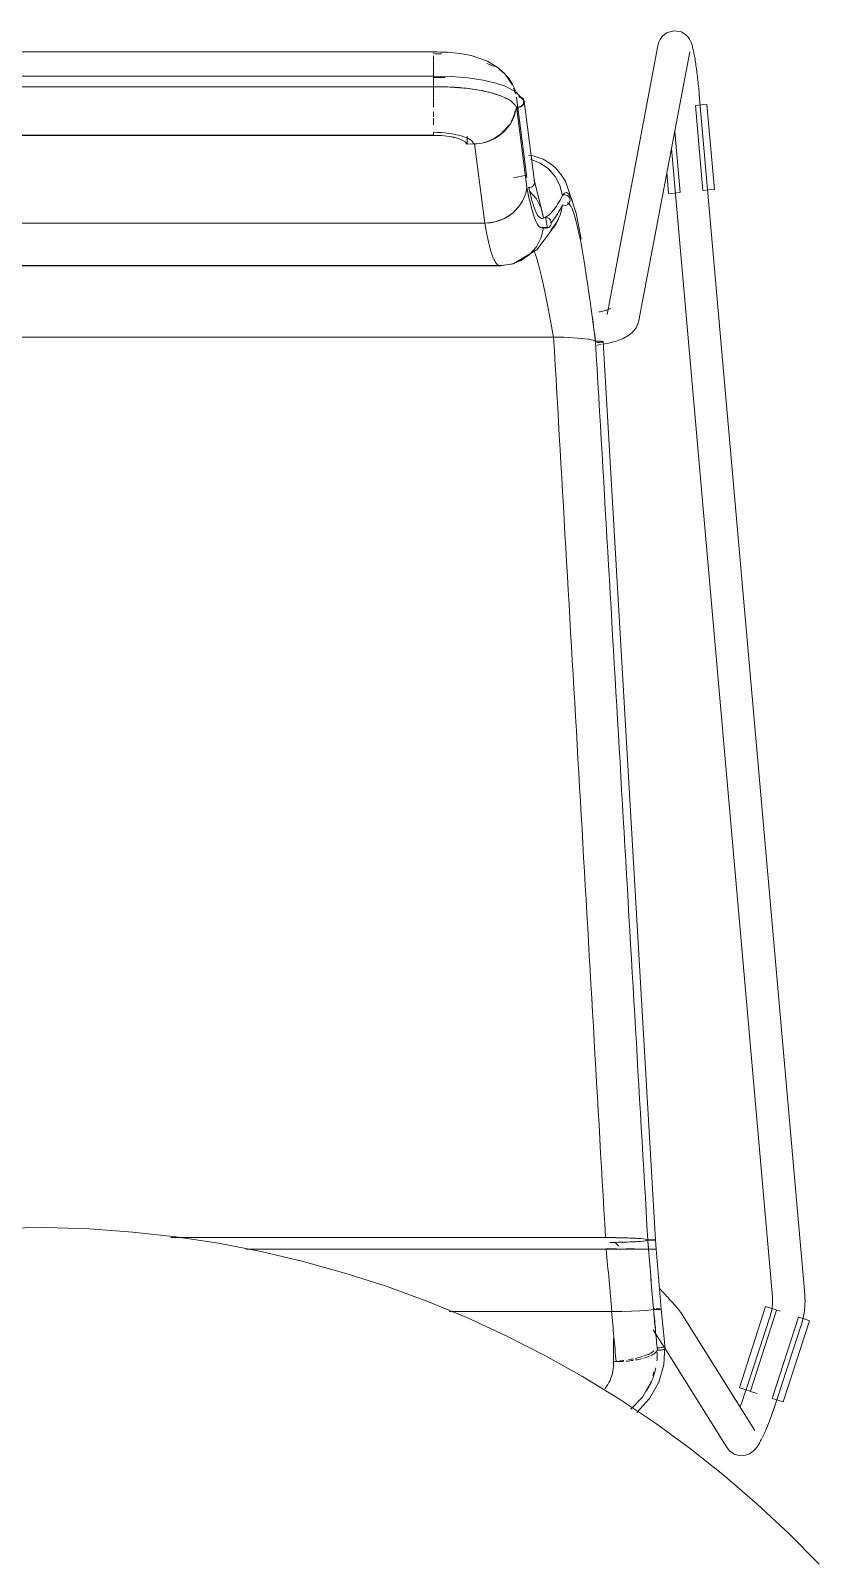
# Model space of a CAD drawing. Header units: millimetres. Extents: x 155927 to 295199, y -4084 to 97293.
# Drawn here: x 157282 to 157572, y 31483 to 32050 of the extents above; entities that cross this region are included whole.
import ezdxf

# ---------------------------------------------------------------- set-up
doc = ezdxf.new("R2010")
doc.units = ezdxf.units.MM
doc.header["$MEASUREMENT"] = 0
doc.layers.add('I-FURN', color=8, linetype='CONTINUOUS', lineweight=9)

msp = doc.modelspace()

# ---------------------------------------------------------------- linework, layer by layer
at = {"layer": 'I-FURN'}
for p, q in [((157515.36, 32047.81), (157514.62, 32046.73)), ((157516.94, 32049.14), (157515.36, 32047.81)), ((157516.94, 32049.14), (157519.69, 32049.97)), ((157519.69, 32049.97), (157522.45, 32049.49)), ((157522.45, 32049.49), (157524.11, 32048.45)), ((157524.11, 32048.45), (157524.96, 32047.54)), ((157430.9, 32042.19), (157136.05, 32042.19)), ((157430.9, 32042.02), (157430.9, 32042.19)), ((157430.9, 32042.19), (157435.93, 32042.08)), ((157430.9, 32042.17), (157430.9, 32041.89)), ((157435.93, 32042.08), (157440.75, 32041.57)), ((157513.8, 32044.38), (157494.99, 31945.09)), ((157506.78, 31942.85), (157525.59, 32042.14)), ((157513.89, 32044.8), (157513.8, 32044.38)), ((157514.03, 32045.31), (157513.89, 32044.8)), ((157514.24, 32045.93), (157514.03, 32045.31)), ((157514.62, 32046.73), (157514.24, 32045.93)), ((157524.96, 32047.54), (157525.44, 32046.84)), ((157525.44, 32046.84), (157525.74, 32046.28)), ((157525.74, 32046.28), (157525.96, 32045.8)), ((157525.96, 32045.8), (157526.13, 32045.37)), ((157526.13, 32045.37), (157526.27, 32044.97)), ((157526.27, 32044.97), (157526.4, 32044.57)), ((157526.4, 32044.57), (157526.51, 32044.18)), ((157526.51, 32044.18), (157526.62, 32043.77)), ((157526.62, 32043.77), (157526.72, 32043.36)), ((157526.72, 32043.36), (157526.82, 32042.93)), ((157526.82, 32042.93), (157526.92, 32042.49)), ((157526.92, 32042.49), (157527.02, 32042.03)), ((157430.9, 32040.7), (157430.9, 32038.95)), ((157430.9, 32038.67), (157430.9, 32036.09)), ((157440.75, 32041.57), (157444.79, 32040.78)), ((157444.79, 32040.78), (157450.83, 32038.66)), ((157450.83, 32038.66), (157454.72, 32036.27)), ((157527.02, 32042.03), (157527.11, 32041.55)), ((157527.11, 32041.55), (157527.21, 32041.06)), ((157527.21, 32041.06), (157527.3, 32040.54)), ((157527.3, 32040.54), (157527.4, 32040.01)), ((157527.4, 32040.01), (157527.49, 32039.46)), ((157527.49, 32039.46), (157527.58, 32038.89)), ((157527.58, 32038.89), (157527.67, 32038.3)), ((157527.67, 32038.3), (157527.76, 32037.7)), ((157527.76, 32037.7), (157527.85, 32037.08)), ((157527.85, 32037.08), (157527.94, 32036.45)), ((157527.94, 32036.45), (157528.03, 32035.8)), ((157430.9, 32033.15), (157136.05, 32033.15)), ((157430.9, 32032.91), (157430.9, 32035.94)), ((157430.9, 32035.92), (157430.9, 32032.91)), ((157430.9, 32033.15), (157430.9, 32029.2)), ((157430.9, 32033.15), (157437.44, 32033.06)), ((157430.9, 32033.09), (157430.9, 32033.15)), ((157430.9, 32032.89), (157430.9, 32033.09)), ((157430.9, 32032.58), (157430.9, 32032.89)), ((157430.9, 32032.19), (157430.9, 32032.58)), ((157430.9, 32031.74), (157430.9, 32032.19)), ((157430.9, 32031.25), (157430.9, 32031.74)), ((157430.9, 32030.75), (157430.9, 32031.25)), ((157430.9, 32030.28), (157430.9, 32030.75)), ((157437.44, 32033.06), (157443.56, 32032.57)), ((157443.56, 32032.57), (157449.18, 32031.73)), ((157449.18, 32031.73), (157453.87, 32030.63)), ((157454.72, 32036.27), (157457.19, 32033.97)), ((157457.19, 32033.97), (157459.87, 32030.07)), ((157528.03, 32035.8), (157528.12, 32035.14)), ((157528.12, 32035.14), (157528.21, 32034.46)), ((157528.21, 32034.46), (157528.29, 32033.77)), ((157528.29, 32033.77), (157528.38, 32033.07)), ((157528.38, 32033.07), (157528.46, 32032.36)), ((157528.46, 32032.36), (157528.54, 32031.65)), ((157528.54, 32031.65), (157528.62, 32030.92)), ((157528.62, 32030.92), (157528.7, 32030.19)), ((157136.05, 32029.19), (157430.9, 32029.19)), ((157430.9, 32029.86), (157430.9, 32030.28)), ((157430.9, 32029.53), (157430.9, 32029.86)), ((157430.9, 32029.3), (157430.9, 32029.53)), ((157430.9, 32029.2), (157430.9, 32029.3)), ((157430.9, 32025.41), (157430.9, 32029.22)), ((157430.9, 32029.22), (157430.9, 32025.41)), ((157437.12, 32029.11), (157430.9, 32029.19)), ((157430.9, 32025.21), (157430.9, 32021.66)), ((157443.69, 32028.58), (157437.12, 32029.11)), ((157447.7, 32027.99), (157443.69, 32028.58)), ((157452.13, 32027.02), (157447.7, 32027.99)), ((157455.57, 32025.93), (157452.13, 32027.02)), ((157453.87, 32030.63), (157457.33, 32029.47)), ((157457.33, 32029.47), (157461.45, 32027.28)), ((157459.87, 32030.07), (157459.97, 32029.88)), ((157461.45, 32027.28), (157463.99, 32024.38)), ((157465.36, 31995.75), (157461.51, 32025.44)), ((157528.7, 32030.19), (157528.78, 32029.45)), ((157528.78, 32029.45), (157528.85, 32028.7)), ((157528.85, 32028.7), (157528.92, 32027.96)), ((157528.92, 32027.96), (157528.99, 32027.21)), ((157528.99, 32027.21), (157529.06, 32026.45)), ((157529.06, 32026.45), (157529.07, 32026.3)), ((157568.02, 31582.97), (157529.07, 32026.3)), ((157430.9, 32020.03), (157430.9, 32018.19)), ((157461.53, 32021.9), (157465.38, 31992.2)), ((157461.66, 32024.25), (157462.28, 32019.48)), ((157468.21, 31994.11), (157464.35, 32023.88)), ((157527.66, 32022.32), (157530.42, 31990.91)), ((157527.78, 32022.33), (157529.85, 32022.51)), ((157529.85, 32022.51), (157531.89, 32022.69)), ((157531.89, 32022.69), (157534.65, 31991.28)), ((157430.9, 32017.67), (157430.9, 32015.2)), ((157430.9, 32011.35), (157136.05, 32011.35)), ((157136.05, 32011.29), (157430.9, 32011.29)), ((157430.9, 32011.29), (157433.94, 32011.18)), ((157433.94, 32011.18), (157436.79, 32010.86)), ((157436.79, 32010.86), (157439.28, 32010.35)), ((157439.28, 32010.35), (157441.26, 32009.68)), ((157441.26, 32009.68), (157442.61, 32008.89)), ((157442.61, 32008.89), (157443.25, 32008.03)), ((157443.25, 32008.03), (157443.25, 32011.04)), ((157443.25, 32008.05), (157443.25, 32011.04)), ((157443.25, 32008.03), (157445.97, 32008.1)), ((157445.97, 32008.1), (157449.83, 31978.82)), ((157521.97, 31990.16), (157519.98, 32012.77)), ((157467.74, 32003.78), (157465.97, 32004.01)), ((157470.27, 32001.04), (157466.75, 32002.45)), ((157471.34, 32002.49), (157467.74, 32003.78)), ((157473.61, 32001.15), (157471.34, 32002.49)), ((157518.77, 32006.42), (157556.07, 31581.92)), ((157473.35, 31998.87), (157470.27, 32001.04)), ((157473.35, 31998.87), (157474.21, 31998.04)), ((157475.83, 31996.04), (157473.35, 31998.87)), ((157475.78, 31999.37), (157473.61, 32001.15)), ((157477.77, 31997.12), (157475.78, 31999.37)), ((157479.59, 31994.3), (157477.77, 31997.12)), ((157517.04, 31997.69), (157517.74, 31989.79)), ((157465.23, 31996.53), (157460.41, 31995.58)), ((157465.85, 31992.05), (157466.34, 31992.01)), ((157466.34, 31992.01), (157466.83, 31992.09)), ((157466.83, 31992.09), (157467.29, 31992.28)), ((157467.29, 31992.28), (157467.67, 31992.58)), ((157467.67, 31992.58), (157467.96, 31992.96)), ((157467.96, 31992.96), (157468.15, 31993.41)), ((157468.15, 31994.34), (157467.97, 31994.78)), ((157468.22, 31993.87), (157468.15, 31994.34)), ((157468.15, 31993.41), (157468.22, 31993.87)), ((157468.19, 31994.19), (157471.16, 31982.57)), ((157477.57, 31992.72), (157475.83, 31996.04)), ((157478.47, 31989.09), (157477.57, 31992.72)), ((157483.58, 31982.58), (157479.59, 31994.3)), ((157532.6, 31991.1), (157530.54, 31990.92)), ((157534.65, 31991.28), (157532.6, 31991.1)), ((157460.26, 31982.7), (157462.75, 31985.44)), ((157468.87, 31987.83), (157466.36, 31990.71)), ((157470.62, 31984.44), (157468.87, 31987.83)), ((157478.53, 31985.61), (157477.73, 31981.99)), ((157477.74, 31981.99), (157478.53, 31985.61)), ((157478.47, 31989.09), (157478.94, 31989.26)), ((157478.95, 31989.26), (157478.47, 31989.09)), ((157479, 31985.46), (157478.53, 31985.61)), ((157478.53, 31985.61), (157479, 31985.45)), ((157478.94, 31989.26), (157479.44, 31989.3)), ((157479.44, 31989.3), (157478.95, 31989.26)), ((157479.5, 31985.43), (157479, 31985.46)), ((157479, 31985.45), (157479.5, 31985.43)), ((157479.44, 31989.3), (157479.94, 31989.22)), ((157479.94, 31989.23), (157479.44, 31989.3)), ((157479.99, 31985.52), (157479.5, 31985.43)), ((157479.5, 31985.43), (157479.99, 31985.52)), ((157480.39, 31989.03), (157479.94, 31989.23)), ((157479.94, 31989.22), (157480.39, 31989.03)), ((157480.44, 31985.73), (157479.99, 31985.52)), ((157479.99, 31985.52), (157480.44, 31985.72)), ((157480.39, 31989.03), (157480.78, 31988.72)), ((157480.78, 31988.72), (157480.39, 31989.03)), ((157480.82, 31986.04), (157480.44, 31985.73)), ((157480.44, 31985.72), (157480.82, 31986.04)), ((157480.78, 31988.72), (157481.08, 31988.33)), ((157481.08, 31988.33), (157480.78, 31988.72)), ((157481.11, 31986.45), (157480.82, 31986.04)), ((157480.82, 31986.04), (157481.11, 31986.44)), ((157481.08, 31988.33), (157481.27, 31987.87)), ((157481.28, 31987.88), (157481.08, 31988.33)), ((157481.29, 31986.9), (157481.11, 31986.45)), ((157481.11, 31986.44), (157481.29, 31986.9)), ((157481.27, 31987.87), (157481.35, 31987.39)), ((157481.35, 31987.39), (157481.28, 31987.88)), ((157481.35, 31987.39), (157481.29, 31986.9)), ((157481.29, 31986.9), (157481.35, 31987.39)), ((157519.78, 31989.97), (157517.74, 31989.79)), ((157521.85, 31990.15), (157519.78, 31989.97)), ((157453.6, 31979.3), (157457.15, 31980.62)), ((157457.15, 31980.62), (157460.26, 31982.7)), ((157471.52, 31980.72), (157470.62, 31984.44)), ((157471.16, 31982.57), (157471.48, 31980.71)), ((157471.51, 31980.72), (157471.98, 31980.88)), ((157471.99, 31980.89), (157471.52, 31980.72)), ((157471.98, 31980.88), (157472.48, 31980.92)), ((157472.48, 31980.92), (157471.99, 31980.89)), ((157473.03, 31977.12), (157472.19, 31981.01)), ((157472.48, 31980.92), (157472.97, 31980.84)), ((157472.98, 31980.84), (157472.48, 31980.92)), ((157472.97, 31980.84), (157473.42, 31980.64)), ((157473.43, 31980.64), (157472.98, 31980.84)), ((157473.42, 31980.64), (157473.81, 31980.32)), ((157473.81, 31980.33), (157473.43, 31980.64)), ((157474.1, 31979.92), (157473.81, 31980.33)), ((157473.81, 31980.32), (157474.1, 31979.92)), ((157474.1, 31979.92), (157474.29, 31979.46)), ((157474.29, 31979.46), (157474.1, 31979.92)), ((157477.73, 31981.99), (157476.09, 31978.67)), ((157476.1, 31978.67), (157477.74, 31981.99)), ((157476.15, 31978.59), (157477.04, 31980.34)), ((157485.48, 31972.92), (157483.58, 31982.58)), ((157449.83, 31978.82), (157117.12, 31978.82)), ((157117.12, 31978.82), (157449.83, 31978.82)), ((157449.83, 31978.82), (157453.6, 31979.3)), ((157469.17, 31969.05), (157476.15, 31978.59)), ((157470.45, 31977.2), (157473.33, 31977.25)), ((157470.62, 31973.5), (157471.52, 31977.22)), ((157471.98, 31977.06), (157471.51, 31977.22)), ((157471.52, 31977.22), (157471.99, 31977.05)), ((157472.48, 31977.02), (157471.98, 31977.06)), ((157471.99, 31977.05), (157472.48, 31977.02)), ((157472.97, 31977.1), (157472.48, 31977.02)), ((157472.48, 31977.02), (157472.98, 31977.1)), ((157473.42, 31977.3), (157472.97, 31977.1)), ((157472.98, 31977.1), (157473.43, 31977.3)), ((157473.81, 31977.62), (157473.42, 31977.3)), ((157473.43, 31977.3), (157473.81, 31977.62)), ((157474.1, 31978.02), (157473.81, 31977.62)), ((157473.81, 31977.62), (157474.1, 31978.02)), ((157474.29, 31978.48), (157474.1, 31978.02)), ((157474.1, 31978.02), (157474.29, 31978.48)), ((157474.16, 31976.28), (157476.1, 31978.67)), ((157476.09, 31978.67), (157474.19, 31976.31)), ((157474.29, 31979.46), (157474.35, 31978.97)), ((157474.36, 31978.97), (157474.29, 31979.46)), ((157474.35, 31978.97), (157474.29, 31978.48)), ((157474.29, 31978.48), (157474.36, 31978.97)), ((157460.52, 31963.94), (157469.17, 31969.05)), ((157468.87, 31970.11), (157466.36, 31967.24)), ((157466.36, 31967.23), (157468.87, 31970.11)), ((157470.62, 31973.5), (157468.87, 31970.11)), ((157468.87, 31970.11), (157470.62, 31973.5)), ((157455.86, 31963.23), (157111.08, 31963.23)), ((157111.08, 31963.23), (157455.86, 31963.23)), ((157111.62, 31963.07), (157416.42, 31963.07)), ((157416.42, 31963.07), (157455.33, 31963.07)), ((157455.33, 31963.07), (157460.36, 31963.87)), ((157459.65, 31963.7), (157455.86, 31963.23)), ((157455.86, 31963.23), (157459.66, 31963.7)), ((157463.22, 31965.07), (157459.65, 31963.7)), ((157459.66, 31963.7), (157463.23, 31965.06)), ((157460.36, 31963.87), (157463.54, 31965.24)), ((157466.36, 31967.24), (157463.22, 31965.07)), ((157463.23, 31965.06), (157466.36, 31967.23)), ((157492.44, 31946.11), (157491.95, 31946.02)), ((157492.91, 31946.21), (157492.44, 31946.11)), ((157493.36, 31946.32), (157492.91, 31946.21)), ((157493.78, 31946.42), (157493.36, 31946.32)), ((157494.17, 31946.53), (157493.78, 31946.42)), ((157494.54, 31946.64), (157494.17, 31946.53)), ((157494.87, 31946.75), (157494.54, 31946.64)), ((157495.18, 31946.85), (157494.87, 31946.75)), ((157495.45, 31946.95), (157495.18, 31946.85)), ((157495.68, 31947.05), (157495.45, 31946.95)), ((157495.87, 31947.14), (157495.68, 31947.05)), ((157496.03, 31947.21), (157495.87, 31947.14)), ((157496.11, 31947.26), (157496.03, 31947.21)), ((157496.19, 31947.3), (157496.11, 31947.26)), ((157496.21, 31947.32), (157496.19, 31947.3)), ((157505.72, 31940.18), (157505.24, 31939.49)), ((157506.16, 31940.97), (157505.72, 31940.18)), ((157506.52, 31941.87), (157506.16, 31940.97)), ((157506.78, 31942.85), (157506.52, 31941.87)), ((157475.17, 31936.72), (157091.77, 31936.72)), ((157091.77, 31936.72), (157475.25, 31936.72)), ((157478.94, 31936.67), (157475.17, 31936.72)), ((157475.25, 31936.72), (157478.94, 31936.67)), ((157482.48, 31936.51), (157478.94, 31936.67)), ((157479, 31936.66), (157482.48, 31936.51)), ((157485.58, 31936.27), (157482.48, 31936.51)), ((157482.52, 31936.51), (157485.58, 31936.27)), ((157488.07, 31935.96), (157485.58, 31936.27)), ((157485.61, 31936.27), (157488.07, 31935.96)), ((157489.82, 31935.6), (157488.07, 31935.96)), ((157488.08, 31935.96), (157489.82, 31935.6)), ((157489.82, 31935.6), (157490.72, 31935.2)), ((157490.72, 31935.2), (157489.82, 31935.6)), ((157491.19, 31935.21), (157490.72, 31935.2)), ((157490.72, 31935.2), (157491.19, 31935.21)), ((157491.69, 31935.22), (157491.19, 31935.21)), ((157491.19, 31935.21), (157491.69, 31935.22)), ((157491.23, 31934.8), (157491.73, 31934.79)), ((157491.73, 31934.79), (157491.23, 31934.8)), ((157492.18, 31935.21), (157491.69, 31935.22)), ((157491.69, 31935.22), (157492.19, 31935.21)), ((157491.73, 31934.79), (157492.22, 31934.8)), ((157492.22, 31934.8), (157491.73, 31934.79)), ((157492.64, 31935.19), (157492.18, 31935.21)), ((157492.19, 31935.21), (157492.64, 31935.19)), ((157492.22, 31934.8), (157492.67, 31934.82)), ((157492.67, 31934.82), (157492.22, 31934.8)), ((157493.02, 31935.15), (157492.64, 31935.19)), ((157492.64, 31935.19), (157493.03, 31935.15)), ((157492.67, 31934.82), (157493.05, 31934.86)), ((157493.05, 31934.86), (157492.67, 31934.82)), ((157493.32, 31935.11), (157493.02, 31935.15)), ((157493.03, 31935.15), (157493.33, 31935.11)), ((157493.05, 31934.86), (157493.34, 31934.9)), ((157493.34, 31934.9), (157493.05, 31934.86)), ((157493.51, 31935.06), (157493.32, 31935.11)), ((157493.33, 31935.11), (157493.52, 31935.06)), ((157493.34, 31934.9), (157493.52, 31934.95)), ((157493.53, 31934.95), (157493.34, 31934.9)), ((157493.59, 31935.01), (157493.51, 31935.06)), ((157493.52, 31935.06), (157493.59, 31935.01)), ((157493.52, 31934.95), (157493.59, 31935.01)), ((157493.59, 31935.01), (157493.53, 31934.95)), ((157512.88, 31603.1), (157493.59, 31935.01)), ((157495.53, 31934.5), (157494.86, 31934.36)), ((157496.18, 31934.65), (157495.53, 31934.5)), ((157496.83, 31934.82), (157496.18, 31934.65)), ((157497.46, 31934.99), (157496.83, 31934.82)), ((157498.07, 31935.17), (157497.46, 31934.99)), ((157498.68, 31935.37), (157498.07, 31935.17)), ((157499.27, 31935.57), (157498.68, 31935.37)), ((157499.85, 31935.79), (157499.27, 31935.57)), ((157500.42, 31936.03), (157499.85, 31935.79)), ((157500.98, 31936.28), (157500.42, 31936.03)), ((157501.53, 31936.55), (157500.98, 31936.28)), ((157502.07, 31936.84), (157501.53, 31936.55)), ((157502.61, 31937.16), (157502.07, 31936.84)), ((157503.14, 31937.52), (157502.61, 31937.16)), ((157503.68, 31937.92), (157503.14, 31937.52)), ((157504.21, 31938.38), (157503.68, 31937.92)), ((157504.73, 31938.9), (157504.21, 31938.38)), ((157505.24, 31939.49), (157504.73, 31938.9)), ((157492.07, 31933.87), (157491.34, 31933.78)), ((157492.78, 31933.98), (157492.07, 31933.87)), ((157494.18, 31934.22), (157493.48, 31934.1)), ((157494.86, 31934.36), (157494.18, 31934.22)), ((157287.79, 31607.66), (157271.79, 31607.52)), ((157303.78, 31607.17), (157287.79, 31607.66)), ((157319.74, 31606.04), (157303.78, 31607.17)), ((157335.64, 31604.27), (157319.74, 31606.04)), ((157494.42, 31603.99), (157333.85, 31603.99)), ((157333.85, 31603.99), (157494.42, 31603.99)), ((157351.46, 31601.87), (157335.64, 31604.27)), ((157367.17, 31598.83), (157351.46, 31601.87)), ((157498.21, 31603.96), (157494.42, 31603.99)), ((157495.96, 31602.21), (157498.22, 31602.23)), ((157499.39, 31600.82), (157497.91, 31602.35)), ((157501.77, 31603.89), (157498.21, 31603.96)), ((157498.22, 31602.23), (157501.77, 31602.31)), ((157504.9, 31603.76), (157501.77, 31603.89)), ((157501.77, 31602.31), (157504.89, 31602.43)), ((157504.89, 31602.43), (157507.38, 31602.6)), ((157507.41, 31603.6), (157504.9, 31603.76)), ((157507.38, 31602.6), (157509.13, 31602.79)), ((157509.15, 31603.41), (157507.41, 31603.6)), ((157509.13, 31602.79), (157510.04, 31603)), ((157510.04, 31603.2), (157509.15, 31603.41)), ((157510.51, 31603.21), (157510.04, 31603.2)), ((157510.04, 31603), (157510.5, 31602.99)), ((157510.5, 31602.99), (157511, 31602.99)), ((157511.01, 31603.21), (157510.51, 31603.21)), ((157511, 31602.99), (157511.49, 31602.99)), ((157511.5, 31603.2), (157511.01, 31603.21)), ((157511.49, 31602.99), (157511.94, 31603)), ((157511.95, 31603.19), (157511.5, 31603.2)), ((157511.94, 31603), (157512.33, 31603.02)), ((157512.33, 31603.17), (157511.95, 31603.19)), ((157512.62, 31603.15), (157512.33, 31603.17)), ((157512.33, 31603.02), (157512.62, 31603.04)), ((157512.81, 31603.13), (157512.62, 31603.15)), ((157512.62, 31603.04), (157512.81, 31603.07)), ((157512.88, 31603.1), (157512.81, 31603.13)), ((157512.81, 31603.07), (157512.88, 31603.1)), ((157512.88, 31603.1), (157513.15, 31599.74)), ((157494.69, 31599.67), (157361.57, 31599.67)), ((157361.57, 31599.67), (157494.69, 31599.67)), ((157382.74, 31595.17), (157367.17, 31598.83)), ((157398.16, 31590.89), (157382.74, 31595.17)), ((157498.48, 31599.68), (157494.69, 31599.67)), ((157494.69, 31599.67), (157498.48, 31599.68)), ((157494.7, 31599.8), (157498.48, 31599.8)), ((157498.48, 31599.8), (157494.7, 31599.8)), ((157502.04, 31599.68), (157498.48, 31599.68)), ((157498.48, 31599.68), (157502.04, 31599.68)), ((157502.03, 31599.79), (157505.16, 31599.79)), ((157505.16, 31599.79), (157502.04, 31599.79)), ((157505.17, 31599.69), (157502.04, 31599.68)), ((157502.04, 31599.68), (157505.18, 31599.69)), ((157505.16, 31599.79), (157507.66, 31599.77)), ((157507.66, 31599.77), (157505.16, 31599.79)), ((157507.68, 31599.7), (157505.18, 31599.69)), ((157505.18, 31599.69), (157507.68, 31599.7)), ((157507.66, 31599.77), (157509.41, 31599.76)), ((157509.41, 31599.76), (157507.66, 31599.77)), ((157509.42, 31599.72), (157507.68, 31599.7)), ((157507.68, 31599.7), (157509.43, 31599.72)), ((157510.31, 31599.73), (157509.42, 31599.72)), ((157509.43, 31599.72), (157510.31, 31599.73)), ((157510.31, 31599.75), (157510.78, 31599.75)), ((157510.78, 31599.75), (157510.31, 31599.75)), ((157510.78, 31599.73), (157510.31, 31599.73)), ((157510.31, 31599.73), (157510.79, 31599.73)), ((157510.78, 31599.75), (157511.27, 31599.75)), ((157511.28, 31599.75), (157510.78, 31599.75)), ((157511.28, 31599.73), (157510.78, 31599.73)), ((157510.79, 31599.73), (157511.28, 31599.73)), ((157511.77, 31599.73), (157511.28, 31599.73)), ((157511.28, 31599.73), (157511.77, 31599.73)), ((157511.66, 31599.75), (157511.76, 31599.75)), ((157511.77, 31599.75), (157511.66, 31599.75)), ((157511.76, 31599.75), (157512.21, 31599.75)), ((157512.22, 31599.75), (157511.77, 31599.75)), ((157512.22, 31599.73), (157511.77, 31599.73)), ((157511.77, 31599.73), (157512.22, 31599.73)), ((157512.21, 31599.75), (157512.6, 31599.74)), ((157512.6, 31599.74), (157512.22, 31599.75)), ((157512.6, 31599.73), (157512.22, 31599.73)), ((157512.22, 31599.73), (157512.61, 31599.73)), ((157512.9, 31599.73), (157512.6, 31599.73)), ((157512.61, 31599.73), (157512.9, 31599.73)), ((157513.08, 31599.74), (157513.15, 31599.74)), ((157513.15, 31599.74), (157513.08, 31599.74)), ((157513.09, 31599.74), (157513.15, 31599.74)), ((157513.15, 31599.74), (157513.09, 31599.74)), ((157514.98, 31577.54), (157513.15, 31599.74)), ((157413.39, 31586), (157398.16, 31590.89)), ((157428.42, 31580.5), (157413.39, 31586)), ((157514.95, 31584.58), (157514.51, 31585.05)), ((157515.38, 31584.12), (157514.95, 31584.58)), ((157515.81, 31583.66), (157515.38, 31584.12)), ((157516.22, 31583.22), (157515.81, 31583.66)), ((157516.62, 31582.78), (157516.22, 31583.22)), ((157443.21, 31574.41), (157428.42, 31580.5)), ((157512.13, 31577.45), (157511.24, 31577.25)), ((157511.24, 31577.25), (157512.13, 31577.45)), ((157512.13, 31577.45), (157512.6, 31577.44)), ((157512.6, 31577.44), (157512.13, 31577.45)), ((157512.61, 31577.64), (157512.14, 31577.63)), ((157512.14, 31577.63), (157512.61, 31577.64)), ((157512.6, 31577.44), (157513.1, 31577.43)), ((157513.09, 31577.43), (157512.6, 31577.44)), ((157513.59, 31577.44), (157513.09, 31577.43)), ((157513.1, 31577.43), (157513.59, 31577.44)), ((157513.6, 31577.64), (157513.11, 31577.64)), ((157513.11, 31577.64), (157513.6, 31577.64)), ((157513.59, 31577.44), (157514.04, 31577.45)), ((157514.04, 31577.45), (157513.59, 31577.44)), ((157514.05, 31577.63), (157513.6, 31577.64)), ((157513.6, 31577.64), (157514.05, 31577.63)), ((157514.04, 31577.45), (157514.43, 31577.47)), ((157514.42, 31577.47), (157514.04, 31577.45)), ((157514.44, 31577.61), (157514.05, 31577.63)), ((157514.05, 31577.63), (157514.43, 31577.61)), ((157514.72, 31577.49), (157514.42, 31577.47)), ((157514.43, 31577.61), (157514.73, 31577.59)), ((157514.43, 31577.47), (157514.72, 31577.49)), ((157514.73, 31577.59), (157514.44, 31577.61)), ((157514.72, 31577.49), (157514.91, 31577.51)), ((157514.92, 31577.56), (157514.73, 31577.59)), ((157514.73, 31577.59), (157514.91, 31577.56)), ((157514.91, 31577.56), (157514.98, 31577.54)), ((157514.98, 31577.54), (157514.91, 31577.51)), ((157514.91, 31577.51), (157514.98, 31577.54)), ((157514.98, 31577.54), (157514.92, 31577.56)), ((157516.4, 31563.05), (157514.98, 31577.54)), ((157517.01, 31582.36), (157516.62, 31582.78)), ((157517.39, 31581.94), (157517.01, 31582.36)), ((157517.76, 31581.54), (157517.39, 31581.94)), ((157518.12, 31581.15), (157517.76, 31581.54)), ((157518.46, 31580.77), (157518.12, 31581.15)), ((157518.79, 31580.41), (157518.46, 31580.77)), ((157519.11, 31580.06), (157518.79, 31580.41)), ((157519.41, 31579.72), (157519.11, 31580.06)), ((157519.7, 31579.4), (157519.41, 31579.72)), ((157519.97, 31579.09), (157519.7, 31579.4)), ((157520.23, 31578.8), (157519.97, 31579.09)), ((157520.47, 31578.52), (157520.23, 31578.8)), ((157520.7, 31578.25), (157520.47, 31578.52)), ((157520.91, 31578), (157520.7, 31578.25)), ((157521.11, 31577.76), (157520.91, 31578)), ((157521.3, 31577.53), (157521.11, 31577.76)), ((157521.48, 31577.3), (157521.3, 31577.53)), ((157553.58, 31578.51), (157543.89, 31548.5)), ((157553.58, 31578.51), (157555.53, 31577.88)), ((157555.53, 31577.88), (157557.51, 31577.24)), ((157555.94, 31577.96), (157555.83, 31577.31)), ((157556.03, 31578.62), (157555.94, 31577.96)), ((157556.09, 31579.28), (157556.03, 31578.62)), ((157556.07, 31581.92), (157556.12, 31581.26)), ((157556.13, 31579.94), (157556.09, 31579.28)), ((157556.12, 31581.26), (157556.13, 31580.6)), ((157556.13, 31580.6), (157556.13, 31579.94)), ((157567.95, 31577.22), (157568.06, 31578.36)), ((157568.03, 31582.92), (157568.02, 31582.97)), ((157568.1, 31581.78), (157568.03, 31582.92)), ((157568.06, 31578.36), (157568.12, 31579.5)), ((157568.13, 31580.64), (157568.1, 31581.78)), ((157568.12, 31579.5), (157568.13, 31580.64)), ((157436.61, 31576.71), (157496.63, 31576.71)), ((157496.63, 31576.71), (157436.61, 31576.71)), ((157457.75, 31567.73), (157443.21, 31574.41)), ((157496.63, 31576.71), (157500.39, 31576.73)), ((157500.39, 31576.73), (157496.75, 31576.71)), ((157503.93, 31576.81), (157500.49, 31576.74)), ((157500.49, 31576.73), (157503.93, 31576.81)), ((157503.93, 31576.81), (157507.02, 31576.92)), ((157507.03, 31576.92), (157503.99, 31576.81)), ((157507.02, 31576.92), (157509.5, 31577.07)), ((157509.51, 31577.07), (157507.07, 31576.92)), ((157509.5, 31577.07), (157511.24, 31577.25)), ((157511.24, 31577.25), (157509.52, 31577.08)), ((157521.66, 31577.08), (157521.48, 31577.3)), ((157521.83, 31576.85), (157521.66, 31577.08)), ((157522.01, 31576.6), (157521.83, 31576.85)), ((157522.23, 31576.27), (157522.01, 31576.6)), ((157549.54, 31532.69), (157522.23, 31576.27)), ((157555.32, 31575.36), (157546.61, 31548.55)), ((157547.94, 31547.19), (157557.62, 31577.2)), ((157555.33, 31575.39), (157555.32, 31575.36)), ((157555.52, 31576.02), (157555.33, 31575.39)), ((157555.69, 31576.66), (157555.52, 31576.02)), ((157555.83, 31577.31), (157555.69, 31576.66)), ((157565.69, 31574.6), (157556.01, 31544.59)), ((157557.72, 31577.17), (157558.89, 31576.79)), ((157569.74, 31573.29), (157560.05, 31543.28)), ((157565.81, 31574.56), (157567.78, 31573.92)), ((157566.74, 31571.65), (157567.07, 31572.74)), ((157567.07, 31572.74), (157567.35, 31573.85)), ((157567.35, 31573.85), (157567.6, 31574.97)), ((157567.6, 31574.97), (157567.8, 31576.09)), ((157567.78, 31573.92), (157569.74, 31573.29)), ((157567.8, 31576.09), (157567.95, 31577.22)), ((157472, 31560.47), (157457.75, 31567.73)), ((157497.34, 31556.91), (157497.34, 31566.67)), ((157512.06, 31569.9), (157516.1, 31563.45)), ((157558.02, 31544.84), (157566.74, 31571.65)), ((157485.96, 31552.65), (157472, 31560.47)), ((157516.28, 31563.94), (157515.99, 31557.03)), ((157516.33, 31563.08), (157539.37, 31526.32)), ((157498.33, 31558.16), (157497.28, 31558.16)), ((157515.99, 31557.03), (157514.12, 31550.51)), ((157499.59, 31544.28), (157485.96, 31552.65)), ((157511.41, 31550.91), (157508.05, 31545.08)), ((157514.12, 31550.51), (157510.73, 31544.5)), ((157512.88, 31535.36), (157499.59, 31544.28)), ((157508.05, 31545.08), (157503.78, 31540.61)), ((157510.73, 31544.5), (157505.99, 31539.35)), ((157545.85, 31547.87), (157543.89, 31548.5)), ((157544.64, 31542.83), (157544.87, 31543.48)), ((157544.87, 31543.48), (157545.11, 31544.13)), ((157545.11, 31544.13), (157545.35, 31544.8)), ((157545.35, 31544.8), (157545.58, 31545.47)), ((157545.58, 31545.47), (157545.81, 31546.15)), ((157545.81, 31546.15), (157546.05, 31546.84)), ((157547.82, 31547.23), (157545.85, 31547.87)), ((157546.05, 31546.84), (157546.28, 31547.53)), ((157546.28, 31547.53), (157546.5, 31548.22)), ((157546.5, 31548.22), (157546.61, 31548.55)), ((157548.03, 31547.16), (157550.51, 31546.36)), ((157558.1, 31543.91), (157556.12, 31544.55)), ((157557.38, 31542.91), (157557.63, 31543.64)), ((157557.63, 31543.64), (157557.88, 31544.38)), ((157557.88, 31544.38), (157558.02, 31544.84)), ((157560.05, 31543.28), (157558.1, 31543.91)), ((157544.17, 31541.57), (157544.4, 31542.19)), ((157544.4, 31542.19), (157544.64, 31542.83)), ((157555.36, 31537.24), (157555.62, 31537.91)), ((157555.62, 31537.91), (157555.87, 31538.6)), ((157555.87, 31538.6), (157556.12, 31539.3)), ((157556.12, 31539.3), (157556.38, 31540.01)), ((157556.38, 31540.01), (157556.63, 31540.72)), ((157556.63, 31540.72), (157556.89, 31541.45)), ((157556.89, 31541.45), (157557.14, 31542.17)), ((157557.14, 31542.17), (157557.38, 31542.91)), ((157525.8, 31525.93), (157512.88, 31535.36)), ((157553.13, 31531.76), (157553.37, 31532.3)), ((157553.37, 31532.3), (157553.61, 31532.87)), ((157553.61, 31532.87), (157553.85, 31533.45)), ((157553.85, 31533.45), (157554.1, 31534.04)), ((157554.1, 31534.04), (157554.35, 31534.65)), ((157554.35, 31534.65), (157554.6, 31535.28)), ((157554.6, 31535.28), (157554.85, 31535.92)), ((157554.85, 31535.92), (157555.11, 31536.57)), ((157555.11, 31536.57), (157555.36, 31537.24)), ((157549.95, 31526.05), (157550.26, 31526.46)), ((157550.26, 31526.46), (157550.54, 31526.85)), ((157550.54, 31526.85), (157550.79, 31527.23)), ((157550.79, 31527.23), (157551.04, 31527.63)), ((157551.04, 31527.63), (157551.27, 31528.03)), ((157551.27, 31528.03), (157551.5, 31528.44)), ((157551.5, 31528.44), (157551.73, 31528.86)), ((157551.73, 31528.86), (157551.96, 31529.3)), ((157551.96, 31529.3), (157552.19, 31529.76)), ((157552.19, 31529.76), (157552.42, 31530.23)), ((157552.42, 31530.23), (157552.65, 31530.72)), ((157552.65, 31530.72), (157552.89, 31531.23)), ((157552.89, 31531.23), (157553.13, 31531.76)), ((157538.33, 31515.98), (157525.8, 31525.93)), ((157540.26, 31525.19), (157539.37, 31526.32)), ((157540.26, 31525.19), (157541.99, 31523.97)), ((157541.99, 31523.97), (157544.22, 31523.38)), ((157544.22, 31523.38), (157546.19, 31523.56)), ((157546.19, 31523.56), (157547.57, 31524.08)), ((157547.57, 31524.08), (157548.49, 31524.64)), ((157548.49, 31524.64), (157549.11, 31525.16)), ((157549.11, 31525.16), (157549.58, 31525.63)), ((157549.58, 31525.63), (157549.95, 31526.05)), ((157550.46, 31505.54), (157538.33, 31515.98)), ((157562.16, 31494.63), (157550.46, 31505.54)), ((157573.41, 31483.26), (157562.16, 31494.63))]:
    msp.add_line(p, q, dxfattribs=at)
for centre, major_axis, ratio, start_param, end_param in [((157430.9, 32037.91), (12.4, 0), 0.287441, 1.332781, 1.570796), ((157430.9, 32026.44), (0, 15.75), 0.000004, 3.431839, 3.614078), ((157449.7, 31993.89), (15.78, 0), 0.955139, 5.929149, 6.170649), ((157466.26, 31993.88), (1.96, 0), 0.955139, 4.501447, 6.790779), ((157449.7, 31993.89), (15.78, 0), 0.955139, 4.720632, 5.68731), ((157449.7, 31993.89), (15.78, 0), 0.955139, 5.687432, 5.928979)]:
    msp.add_ellipse(centre, major_axis=major_axis, ratio=ratio, start_param=start_param, end_param=end_param, dxfattribs=at)
for points in [[(157430.9, 32042.1), (157432.61, 32042.11), (157434.29, 32042.03), (157435.87, 32041.88)], [(157453.28, 32036.71), (157452.4, 32037.14), (157451.47, 32037.54), (157450.51, 32037.78)], [(157430.9, 32032.62), (157432.33, 32032.65), (157433.75, 32032.64), (157435.16, 32032.61)], [(157430.9, 32029.22), (157433.24, 32029.27), (157437.9, 32029.19), (157444.75, 32028.56), (157450.9, 32027.45), (157455.97, 32025.92), (157459.67, 32024.03), (157460.98, 32022.62), (157461.33, 32021.89)], [(157460.45, 32028.78), (157460.69, 32028.15), (157460.85, 32027.5), (157460.99, 32026.85)], [(157445.97, 32008.1), (157447.26, 32008.14), (157449.76, 32008.5), (157453.36, 32009.92), (157456.51, 32012.11), (157459.04, 32014.94), (157460.8, 32018.28), (157461.38, 32020.66), (157461.53, 32021.9)], [(157461.07, 32020.38), (157460.76, 32019), (157460.26, 32017.63), (157459.56, 32016.37)], [(157462.29, 32021.72), (157462.13, 32021.71), (157461.96, 32021.71), (157461.8, 32021.75)], [(157458.7, 32015.02), (157457.98, 32014), (157457.12, 32013.09), (157456.16, 32012.27)], [(157430.9, 32012.42), (157434.69, 32012.36), (157442.08, 32011.39), (157445.47, 32009.23), (157445.72, 32008.11)], [(157439.28, 32010.4), (157437.23, 32010.95), (157434.51, 32011.23), (157431.74, 32011.33)], [(157471.51, 31977.22), (157470.49, 31976.67), (157468.45, 31978.64), (157466.4, 31986.7), (157465.38, 31992.2)], [(157455.33, 31963.07), (157455.51, 31963.08), (157455.69, 31963.13), (157455.86, 31963.23)], [(157490.71, 31935.21), (157490.32, 31938.27), (157489.93, 31941.36), (157489.55, 31944.41)], [(157475.25, 31936.72), (157478.45, 31881.36), (157481.64, 31825.94), (157484.84, 31770.48)], [(157490.72, 31935.2), (157493.94, 31879.96), (157500.38, 31769.36), (157506.82, 31658.6), (157510.04, 31603.2)], [(157484.84, 31770.48), (157488.03, 31715.02), (157491.23, 31659.52), (157494.42, 31603.99)], [(157510.31, 31599.73), (157510.27, 31600.31), (157510.18, 31601.46), (157510.09, 31602.62), (157510.04, 31603.2)], [(157510.31, 31599.75), (157510.26, 31600.29), (157510.17, 31601.37), (157510.08, 31602.46), (157510.04, 31603)], [(157494.69, 31599.67), (157495.03, 31595.84), (157495.38, 31592.01), (157495.72, 31588.18)], [(157510.31, 31599.73), (157510.62, 31596.01), (157511.22, 31588.58), (157511.82, 31581.15), (157512.13, 31577.45)], [(157510.83, 31593.42), (157510.87, 31593.01), (157510.9, 31592.6), (157510.93, 31592.19)], [(157495.72, 31588.18), (157496.06, 31584.35), (157496.41, 31580.53), (157496.75, 31576.71)], [(157511.23, 31588.58), (157511.54, 31584.93), (157511.84, 31581.28), (157512.14, 31577.63)], [(157513.57, 31562.49), (157513.33, 31564.93), (157512.85, 31569.88), (157512.37, 31574.92), (157512.13, 31577.45)], [(157512.85, 31570.55), (157512.61, 31572.88), (157512.38, 31575.24), (157512.15, 31577.6)], [(157498.33, 31558.16), (157498.07, 31561.18), (157497.53, 31567.32), (157496.94, 31573.57), (157496.63, 31576.71)], [(157513.57, 31562.49), (157513.42, 31562.1), (157512.86, 31561.35), (157511.71, 31560.65), (157511.02, 31560.32)], [(157513.53, 31560.96), (157513.52, 31560.13), (157513.48, 31559.31), (157513.4, 31558.49)], [(157513.42, 31559.71), (157513.48, 31560.36), (157513.49, 31561.01), (157513.48, 31561.66)], [(157497.28, 31558.16), (157497.33, 31557.65), (157497.35, 31557.14), (157497.34, 31556.63)], [(157501.12, 31558.25), (157500.21, 31558.2), (157499.28, 31558.16), (157498.33, 31558.16)], [(157499.74, 31558.39), (157500.22, 31558.45), (157500.69, 31558.51), (157501.15, 31558.57)], [(157504.68, 31558.62), (157503.84, 31558.5), (157502.96, 31558.38), (157502.05, 31558.32)], [(157502.86, 31558.84), (157503.54, 31558.95), (157504.2, 31559.08), (157504.86, 31559.22)], [(157505.52, 31559.37), (157506.44, 31559.58), (157507.38, 31559.82), (157508.23, 31560.06)], [(157507.91, 31559.26), (157507.17, 31559.07), (157506.37, 31558.91), (157505.54, 31558.76)], [(157510.57, 31560.12), (157509.98, 31559.87), (157509.32, 31559.64), (157508.59, 31559.44)], [(157511.9, 31553.09), (157512.06, 31553.52), (157512.19, 31553.96), (157512.29, 31554.4)]]:
    msp.add_open_spline(points, degree=3, dxfattribs=at)
for points, knots in [([(157461.32, 32026.56), (157461.16, 32027.33), (157460.59, 32029.23), (157459.04, 32032.09), (157457.03, 32034.28), (157455.65, 32035.28), (157455.24, 32035.55)], [0.0592823, 0.0592823, 0.0592823, 0.0592823, 0.1666667, 0.3333333, 0.5, 0.565028, 0.565028, 0.565028, 0.565028]), ([(157461.53, 32021.9), (157461.67, 32021.84), (157461.89, 32021.77), (157462.17, 32021.73), (157462.45, 32021.72), (157462.75, 32021.75), (157463.04, 32021.84), (157463.31, 32021.95), (157463.63, 32022.15), (157463.95, 32022.45), (157464.18, 32022.82), (157464.32, 32023.18), (157464.36, 32023.49), (157464.37, 32023.76), (157464.33, 32024.03), (157464.26, 32024.27), (157464.15, 32024.52), (157463.96, 32024.82), (157463.63, 32025.13), (157463.23, 32025.35), (157462.88, 32025.45), (157462.62, 32025.48), (157462.46, 32025.49), (157462.39, 32025.49)], [0, 0, 0, 0, 0.0555556, 0.0833333, 0.1111111, 0.1666667, 0.1944444, 0.2222222, 0.2777778, 0.3333333, 0.3888889, 0.4444444, 0.4791667, 0.5138889, 0.5486111, 0.5833333, 0.6180556, 0.6527778, 0.7222222, 0.7916667, 0.8263889, 0.8611111, 0.8888889, 0.8888889, 0.8888889, 0.8888889]), ([(157462.29, 32025.47), (157462.46, 32025.47), (157462.75, 32025.43), (157463.13, 32025.28), (157463.55, 32025.03), (157464, 32024.5), (157464.25, 32023.64), (157464.02, 32022.85), (157463.63, 32022.32), (157463.25, 32022), (157462.94, 32021.86), (157462.78, 32021.81)], [-0.875, -0.875, -0.875, -0.875, -0.8125, -0.765625, -0.71875, -0.625, -0.5, -0.375, -0.3125, -0.25, -0.1875, -0.1875, -0.1875, -0.1875]), ([(157455.96, 32012.02), (157455.07, 32011.26), (157453.03, 32009.91), (157450.75, 32008.9), (157449.5, 32008.65)], [-0.486911, -0.486911, -0.486911, -0.486911, -0.3333333, -0.1666667, -0.1666667, -0.1666667, -0.1666667]), ([(157471.51, 31980.72), (157470.49, 31980.18), (157468.68, 31981.91), (157466.86, 31988.39), (157466.07, 31992.11)], [0, 0, 0, 0, 0.5, 0.8877852, 0.8877852, 0.8877852, 0.8877852]), ([(157478.47, 31989.09), (157477.32, 31986.69), (157475.22, 31983.26), (157473.13, 31981.48), (157472.19, 31981.01)], [0, 0, 0, 0, 0.5, 0.9025379, 0.9025379, 0.9025379, 0.9025379]), ([(157478.53, 31985.61), (157477.36, 31983.2), (157475.89, 31980.81), (157474.43, 31979.22), (157474.14, 31978.93)], [0, 0, 0, 0, 0.5, 0.6262998, 0.6262998, 0.6262998, 0.6262998]), ([(157482.32, 31986.67), (157482.06, 31987.39), (157480.78, 31990.42), (157479.5, 31990.65), (157478.47, 31989.09)], [0.6866019, 0.6866019, 0.6866019, 0.6866019, 0.75, 1, 1, 1, 1]), ([(157490.72, 31935.2), (157489.71, 31942.75), (157487.67, 31957.96), (157484.62, 31976.4), (157482.18, 31984.7), (157480.76, 31986.29), (157480.36, 31986.49)], [0, 0, 0, 0, 0.25, 0.5, 0.75, 0.8499412, 0.8499412, 0.8499412, 0.8499412]), ([(157449.83, 31978.82), (157450.83, 31973.1), (157452.67, 31965.46), (157454.5, 31963.07), (157455.33, 31963.07)], [0, 0, 0, 0, 0.5, 0.9107154, 0.9107154, 0.9107154, 0.9107154]), ([(157467.87, 31969), (157468.36, 31967.85), (157469.82, 31963.61), (157472.25, 31952.89), (157474.2, 31942.11), (157475.17, 31936.72)], [0.375, 0.375, 0.375, 0.375, 0.5, 0.75, 1, 1, 1, 1]), ([(157494.42, 31603.99), (157495.7, 31603.99), (157498.25, 31603.97), (157501.85, 31603.9), (157505.02, 31603.77), (157508.38, 31603.55), (157509.77, 31603.34), (157510.04, 31603.2)], [-1, -1, -1, -1, -0.833333, -0.666667, -0.5, -0.333333, 0, 0, 0, 0]), ([(157510.04, 31603), (157509.75, 31602.85), (157508.35, 31602.65), (157505, 31602.43), (157501.85, 31602.3), (157498.73, 31602.23), (157496.72, 31602.21), (157495.96, 31602.21)], [-1, -1, -1, -1, -0.6666667, -0.5, -0.3333333, -0.1666667, -0.0664381, -0.0664381, -0.0664381, -0.0664381]), ([(157510.04, 31603.2), (157510.27, 31603.2), (157510.76, 31603.21), (157511.39, 31603.21), (157511.85, 31603.2), (157512.27, 31603.18), (157512.72, 31603.15), (157512.88, 31603.12), (157512.88, 31603.1)], [-1, -1, -1, -1, -0.90625, -0.8125, -0.765625, -0.71875, -0.625, -0.501507, -0.501507, -0.501507, -0.501507]), ([(157512.88, 31603.1), (157512.88, 31603.08), (157512.74, 31603.05), (157512.34, 31603.02), (157511.96, 31603), (157511.5, 31602.99), (157511, 31602.99), (157510.5, 31602.99), (157510.18, 31602.99), (157510.04, 31603)], [-0.5, -0.5, -0.5, -0.5, -0.375, -0.3125, -0.25, -0.1875, -0.125, -0.0625, 0, 0, 0, 0]), ([(157508.56, 31560.21), (157509.37, 31560.48), (157511.05, 31561.11), (157511.89, 31561.77), (157512.28, 31562.13)], [-0.4744027, -0.4744027, -0.4744027, -0.4744027, -0.3333333, -0.1666667, -0.1666667, -0.1666667, -0.1666667]), ([(157513.46, 31563.22), (157513.69, 31563.21), (157514.17, 31563.22), (157514.93, 31563.31), (157515.59, 31563.46), (157516.02, 31563.63), (157516.18, 31563.75), (157516.22, 31563.79)], [-1, -1, -1, -1, -0.90625, -0.8125, -0.71875, -0.625, -0.5625, -0.5625, -0.5625, -0.5625]), ([(157516.35, 31562.9), (157516.34, 31562.88), (157516.29, 31562.83), (157516.18, 31562.75), (157515.99, 31562.65), (157515.67, 31562.55), (157515.28, 31562.48), (157514.92, 31562.44), (157514.55, 31562.42), (157514.1, 31562.43), (157513.74, 31562.46), (157513.57, 31562.49)], [0.5555556, 0.5555556, 0.5555556, 0.5555556, 0.5833333, 0.6180556, 0.6527778, 0.7222222, 0.7916667, 0.8263889, 0.8611111, 0.9305556, 1, 1, 1, 1]), ([(157497.28, 31558.16), (157497.5, 31555.77), (157496.87, 31552.17), (157494.94, 31549.17), (157494.17, 31548.26)], [0, 0, 0, 0, 0.3333333, 0.5, 0.5, 0.5, 0.5]), ([(157512.96, 31555.81), (157512.52, 31553.73), (157511.55, 31550.77), (157509.99, 31548.1), (157509.46, 31547.3)], [-0.8210019, -0.8210019, -0.8210019, -0.8210019, -0.6666667, -0.5975811, -0.5975811, -0.5975811, -0.5975811])]:
    msp.add_open_spline(points, degree=3, knots=knots, dxfattribs=at)

doc.saveas('drawing.dxf')
